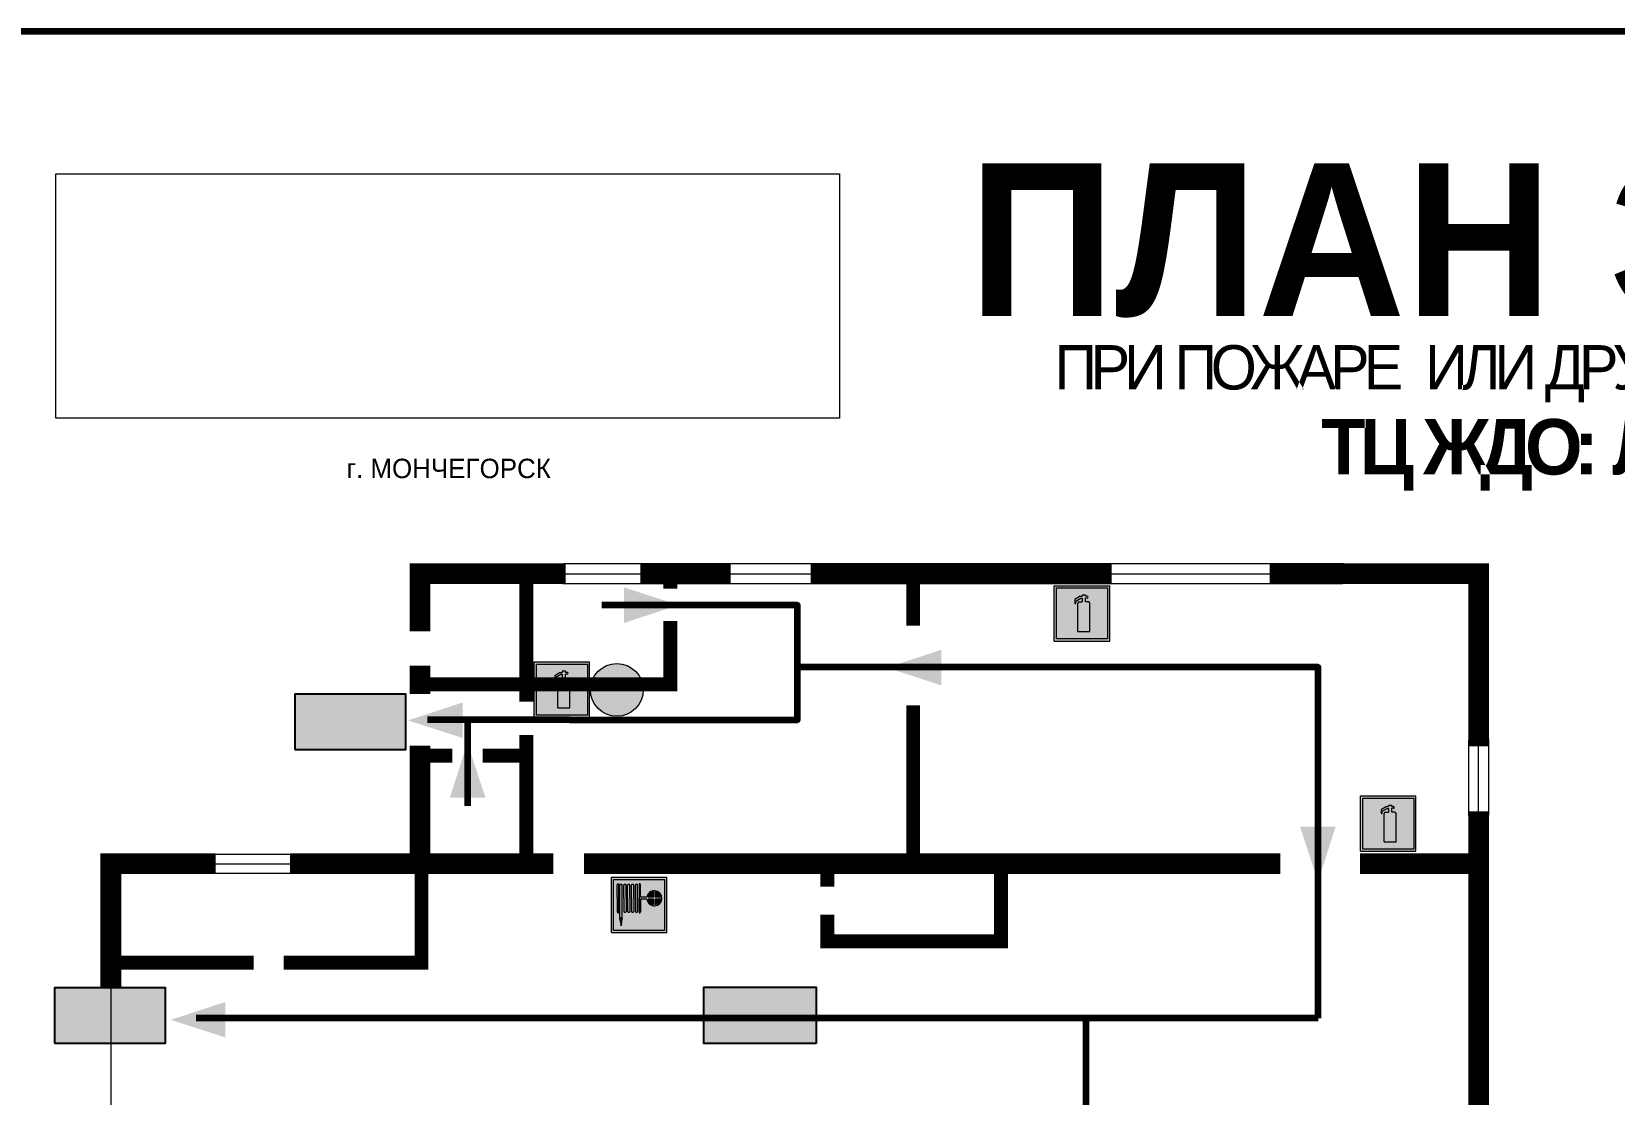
# Model space of a CAD drawing. Header units: millimetres. Extents: x 13114 to 67229, y 22859 to 38520.
# Drawn here: x 29993.2 to 30221.7, y 26097.2 to 26250.6 of the extents above; entities that cross this region are included whole.
import ezdxf

# ---------------------------------------------------------------- set-up
doc = ezdxf.new("R2010")
doc.units = ezdxf.units.MM
doc.layers.add('План_Штампы', color=7, linetype='Continuous')
doc.styles.add('обычный', font='arial.ttf')
picture_1 = doc.add_image_def('image1.jpg', size_in_pixel=(337, 105))

# ---------------------------------------------------------------- blocks, each defined once
blk = doc.blocks.new('A$C7B4425F7')
at = {"true_color": 0xffffff}
blk.add_hatch(color=7, dxfattribs=at).paths.add_polyline_path([(0, 0), (-16, 0), (-16, -8), (0, -8)])
h = blk.add_hatch(color=126)
h.paths.add_polyline_path([(-0.2, -0.2), (-15.8, -0.2), (-15.8, -7.8), (-0.2, -7.8)])
h.paths.add_polyline_path([(-11.76, -2.03), (-11.76, -3.66), (-11.17, -3.66, -0.568275), (-11.17, -6.18), (-12.58, -6.18), (-12.58, -2.03)], flags=16)
h.paths.add_polyline_path([(-13.33, -4.12, -0.495768), (-13.59, -6.18), (-15.03, -6.18), (-15.03, -2.03), (-13.59, -2.03, -0.487973)], flags=16)
h.paths.add_polyline_path([(-10.25, -2.03), (-9.48, -2.03), (-9.48, -6.18), (-10.25, -6.18)], flags=16)
h.paths.add_polyline_path([(-13.84, -3.69), (-14.24, -3.69), (-14.24, -3.03), (-13.9, -3.03, -0.692621)], flags=0)
h.paths.add_polyline_path([(-9.15, -2.03), (-8.4, -2.03), (-8.04, -3.07), (-7.68, -2.03), (-6.93, -2.03), (-7.64, -4.1), (-6.93, -6.18), (-7.68, -6.18), (-8.04, -5.14), (-8.4, -6.18), (-9.15, -6.18), (-8.44, -4.1)], flags=16)
h.paths.add_polyline_path([(-11.76, -4.46), (-11.42, -4.46, -0.692621), (-11.36, -5.12), (-11.76, -5.12)], flags=0)
h.paths.add_polyline_path([(-13.9, -5.2), (-14.24, -5.2), (-14.24, -4.55), (-13.84, -4.55, -0.708038)], flags=0)
edge = h.paths.add_edge_path(flags=16)
edge.add_ellipse((-5.51, -4.08), major_axis=(0, 2.05), ratio=0.586184, start_angle=0, end_angle=360)
edge = h.paths.add_edge_path(flags=0)
edge.add_ellipse((-5.51, -4.08), major_axis=(0, 1.14), ratio=0.454828, start_angle=0, end_angle=360)
h.paths.add_polyline_path([(-4.13, -4.96, 0.377264), (-3.48, -4.52, 0.0555), (-3.16, -2.03), (-1.66, -2.03), (-1.66, -4.96), (-0.96, -4.96), (-0.96, -7.01), (-1.75, -7.01), (-1.75, -6.18), (-3.3, -6.18), (-3.3, -7.02), (-4.13, -7.02)], flags=16)
h.paths.add_polyline_path([(-2.73, -2.91), (-2.28, -2.91), (-2.28, -4.96), (-3.05, -4.96, 0.079136)], flags=0)
at = {"color": 126}
blk.add_lwpolyline([(-16, -8), (0, -8), (0, 0), (-16, 0)], close=True, dxfattribs=at)
blk = doc.blocks.new('A$C37112FD5')
at = {"true_color": 0xf5f5ff}
h = blk.add_hatch(color=7, dxfattribs=at)
h.dxf.hatch_style = 1
h.paths.add_polyline_path([(12.8, -7.4), (0, -7.4), (0, -20.2), (12.8, -20.2)])
h.paths.add_polyline_path([(12.29, -7.91), (12.29, -19.69), (0.51, -19.69), (0.51, -7.91)], flags=16)
h.paths.add_polyline_path([(4.98, -9.04, -0.42597), (5.17, -9.22), (5.17, -12.25), (5.17, -15.29, -0.432244), (4.98, -15.47), (4.83, -15.47, -0.42597), (4.64, -15.29), (4.64, -12.25), (4.64, -9.22, -0.432244), (4.83, -9.04)], flags=0)
h.paths.add_polyline_path([(4.28, -9.22), (4.28, -12.25), (4.28, -15.29, -0.432244), (4.09, -15.47), (3.94, -15.47, -0.42597), (3.75, -15.29), (3.75, -12.25), (3.75, -9.22, -0.432244), (3.94, -9.04), (4.09, -9.04, -0.42597)], flags=0)
h.paths.add_polyline_path([(5.72, -9.04), (5.87, -9.04, -0.42597), (6.06, -9.22), (6.06, -12.25), (6.06, -15.29, -0.432244), (5.87, -15.47), (5.72, -15.47, -0.42597), (5.53, -15.29), (5.53, -12.25), (5.53, -9.22, -0.432244)], flags=0)
h.paths.add_polyline_path([(6.42, -8.9), (6.5, -8.9, -0.42597), (6.69, -9.08), (6.69, -12.03), (8.21, -12.03, -15.824349), (8.21, -12.47), (6.69, -12.47), (6.69, -15.42, -0.432244), (6.5, -15.6), (6.42, -15.6)], flags=0)
h.paths.add_polyline_path([(3.39, -9.22), (3.39, -12.25), (3.39, -15.29, -0.432244), (3.2, -15.47), (3.05, -15.47, -0.42597), (2.85, -15.29), (2.85, -12.25), (2.85, -9.22, -0.432244), (3.05, -9.04), (3.2, -9.04, -0.42597)], flags=0)
h.paths.add_polyline_path([(2.5, -9.22), (2.5, -16.71), (1.96, -16.71), (1.96, -9.22, -0.432244), (2.15, -9.04), (2.31, -9.04, -0.42597)], flags=0)
h.paths.add_polyline_path([(1.61, -8.9), (1.61, -15.6), (1.57, -15.6, -0.42597), (1.37, -15.42), (1.37, -12.03), (1.37, -9.09, -0.432244), (1.57, -8.9)], flags=0)
h.paths.add_polyline_path([(9.76, -10.81), (9.76, -12.03), (8.49, -12.03, -0.336371)], flags=0)
h.paths.add_polyline_path([(8.49, -12.47), (9.76, -12.47), (9.76, -13.7, -0.336371)], flags=0)
h.paths.add_polyline_path([(10.11, -10.81, -0.336371), (11.38, -12.03), (10.11, -12.03)], flags=0)
h.paths.add_polyline_path([(10.11, -12.47), (11.38, -12.47, -0.336371), (10.11, -13.7)], flags=0)
h.paths.add_polyline_path([(2.5, -16.84), (2.5, -17.05), (1.97, -17.05), (1.97, -16.84)], flags=0)
h.paths.add_polyline_path([(2.5, -17.24, -0.033778), (2.24, -18.6, -0.033778), (1.97, -17.24)], flags=0)
h = blk.add_hatch(color=242)
h.dxf.hatch_style = 1
h.paths.add_polyline_path([(12.29, -7.91), (0.51, -7.91), (0.51, -19.69), (12.29, -19.69)])
h.paths.add_polyline_path([(6.42, -15.6), (6.42, -8.9), (6.5, -8.9, -0.42597), (6.69, -9.08), (6.69, -12.03), (8.21, -12.03, -15.824349), (8.21, -12.47), (6.69, -12.47), (6.69, -15.42, -0.432244), (6.5, -15.6)], flags=16)
h.paths.add_polyline_path([(5.87, -15.47), (5.72, -15.47, -0.42597), (5.53, -15.29), (5.53, -12.25), (5.53, -9.22, -0.432244), (5.72, -9.04), (5.87, -9.04, -0.42597), (6.06, -9.22), (6.06, -12.25), (6.06, -15.29, -0.432244)], flags=16)
h.paths.add_polyline_path([(4.98, -15.47), (4.83, -15.47, -0.42597), (4.64, -15.29), (4.64, -12.25), (4.64, -9.22, -0.432244), (4.83, -9.04), (4.98, -9.04, -0.42597), (5.17, -9.22), (5.17, -12.25), (5.17, -15.29, -0.432244)], flags=16)
h.paths.add_polyline_path([(4.09, -15.47), (3.94, -15.47, -0.42597), (3.75, -15.29), (3.75, -12.25), (3.75, -9.22, -0.432244), (3.94, -9.04), (4.09, -9.04, -0.42597), (4.28, -9.22), (4.28, -12.25), (4.28, -15.29, -0.432244)], flags=16)
h.paths.add_polyline_path([(3.2, -15.47), (3.05, -15.47, -0.42597), (2.85, -15.29), (2.85, -12.25), (2.85, -9.22, -0.432244), (3.05, -9.04), (3.2, -9.04, -0.42597), (3.39, -9.22), (3.39, -12.25), (3.39, -15.29, -0.432244)], flags=16)
h.paths.add_polyline_path([(2.5, -17.05), (1.97, -17.05), (1.97, -16.84), (2.5, -16.84)], flags=16)
h.paths.add_polyline_path([(2.5, -17.24, -0.033778), (2.24, -18.6, -0.033778), (1.97, -17.24)], flags=16)
h.paths.add_polyline_path([(2.5, -16.71), (1.96, -16.71), (1.96, -9.22, -0.432244), (2.15, -9.04), (2.31, -9.04, -0.42597), (2.5, -9.22)], flags=16)
h.paths.add_polyline_path([(1.61, -15.6), (1.57, -15.6, -0.42597), (1.37, -15.42), (1.37, -12.03), (1.37, -9.09, -0.432244), (1.57, -8.9), (1.61, -8.9)], flags=16)
h.paths.add_polyline_path([(8.49, -12.47), (9.76, -12.47), (9.76, -13.7, -0.336371)], flags=0)
h.paths.add_polyline_path([(10.11, -13.7), (10.11, -12.47), (11.38, -12.47, -0.336371)], flags=0)
h.paths.add_polyline_path([(8.49, -12.03, -0.336371), (9.76, -10.81), (9.76, -12.03)], flags=0)
h.paths.add_polyline_path([(10.11, -12.03), (10.11, -10.81, -0.336371), (11.38, -12.03)], flags=0)
h = blk.add_hatch(color=7, dxfattribs=at)
h.dxf.hatch_style = 1
h.paths.add_polyline_path([(1.61, -8.9), (1.57, -8.9, 0.432244), (1.37, -9.09), (1.37, -12.03), (1.37, -15.42, 0.42597), (1.57, -15.6), (1.61, -15.6)])
h.paths.add_polyline_path([(2.5, -9.22, 0.42597), (2.31, -9.04), (2.15, -9.04, 0.432244), (1.96, -9.22), (1.96, -16.71), (2.5, -16.71)])
h.paths.add_polyline_path([(2.5, -16.84), (1.97, -16.84), (1.97, -17.05), (2.5, -17.05)])
h.paths.add_polyline_path([(2.5, -17.24), (1.97, -17.24, 0.033778), (2.24, -18.6, 0.033778)])
h.paths.add_polyline_path([(3.39, -12.25), (3.39, -9.22, 0.42597), (3.2, -9.04), (3.05, -9.04, 0.432244), (2.85, -9.22), (2.85, -12.25), (2.85, -15.29, 0.42597), (3.05, -15.47), (3.2, -15.47, 0.432244), (3.39, -15.29)])
h.paths.add_polyline_path([(4.28, -12.25), (4.28, -9.22, 0.42597), (4.09, -9.04), (3.94, -9.04, 0.432244), (3.75, -9.22), (3.75, -12.25), (3.75, -15.29, 0.42597), (3.94, -15.47), (4.09, -15.47, 0.432244), (4.28, -15.29)])
h.paths.add_polyline_path([(5.17, -12.25), (5.17, -9.22, 0.42597), (4.98, -9.04), (4.83, -9.04, 0.432244), (4.64, -9.22), (4.64, -12.25), (4.64, -15.29, 0.42597), (4.83, -15.47), (4.98, -15.47, 0.432244), (5.17, -15.29)])
h.paths.add_polyline_path([(6.06, -12.25), (6.06, -9.22, 0.42597), (5.87, -9.04), (5.72, -9.04, 0.432244), (5.53, -9.22), (5.53, -12.25), (5.53, -15.29, 0.42597), (5.72, -15.47), (5.87, -15.47, 0.432244), (6.06, -15.29)])
h.paths.add_polyline_path([(6.69, -12.47), (8.21, -12.47, 15.824349), (8.21, -12.03), (6.69, -12.03), (6.69, -9.08, 0.42597), (6.5, -8.9), (6.42, -8.9), (6.42, -15.6), (6.5, -15.6, 0.432244), (6.69, -15.42)])
h.paths.add_polyline_path([(8.49, -12.47), (9.76, -12.47), (9.76, -13.7, -0.336371)], flags=16)
h.paths.add_polyline_path([(8.49, -12.03, -0.336371), (9.76, -10.81), (9.76, -12.03)], flags=16)
h.paths.add_polyline_path([(10.11, -12.47), (11.38, -12.47, -0.336371), (10.11, -13.7)], flags=16)
h.paths.add_polyline_path([(10.11, -12.03), (10.11, -10.81, -0.336371), (11.38, -12.03)], flags=16)
h = blk.add_hatch(color=242)
h.dxf.hatch_style = 1
h.paths.add_polyline_path([(9.76, -10.81, 0.336371), (8.49, -12.03), (9.76, -12.03)])
h.paths.add_polyline_path([(10.11, -10.81), (10.11, -12.03), (11.38, -12.03, 0.336371)])
h.paths.add_polyline_path([(11.38, -12.47), (10.11, -12.47), (10.11, -13.7, 0.336371)])
h.paths.add_polyline_path([(9.76, -12.47), (8.49, -12.47, 0.336371), (9.76, -13.7)])
at = {"color": 242, "lineweight": 5}
for p, q in [((0, -20.2), (0, -7.4)), ((0, -7.4), (12.8, -7.4)), ((1.37, -12.03), (1.37, -9.08)), ((1.57, -8.9), (1.61, -8.9)), ((1.61, -8.9), (1.61, -15.6)), ((1.96, -16.71), (1.96, -9.22)), ((2.15, -9.04), (2.31, -9.04)), ((2.5, -16.71), (2.5, -9.22)), ((2.85, -12.25), (2.85, -9.22)), ((3.05, -9.04), (3.2, -9.04)), ((3.39, -12.25), (3.39, -9.22)), ((3.75, -12.25), (3.75, -9.22)), ((3.94, -9.04), (4.09, -9.04)), ((4.28, -12.25), (4.28, -9.22)), ((4.64, -12.25), (4.64, -9.22)), ((4.83, -9.04), (4.98, -9.04)), ((5.17, -12.25), (5.17, -9.22)), ((5.53, -12.25), (5.53, -9.22)), ((5.72, -9.04), (5.87, -9.04)), ((6.06, -12.25), (6.06, -9.22)), ((6.42, -8.9), (6.42, -15.6)), ((6.5, -8.9), (6.42, -8.9)), ((6.69, -12.03), (6.69, -9.08)), ((9.76, -10.81), (9.76, -12.03)), ((10.11, -10.81), (10.11, -12.03)), ((12.8, -20.2), (12.8, -7.4)), ((1.37, -12.03), (1.37, -15.42)), ((2.85, -12.25), (2.85, -15.29)), ((3.39, -12.25), (3.39, -15.29)), ((3.75, -12.25), (3.75, -15.29)), ((4.28, -12.25), (4.28, -15.29)), ((4.64, -12.25), (4.64, -15.29)), ((5.17, -12.25), (5.17, -15.29)), ((5.53, -12.25), (5.53, -15.29)), ((6.06, -12.25), (6.06, -15.29)), ((8.21, -12.03), (6.69, -12.03)), ((8.21, -12.47), (6.69, -12.47)), ((6.69, -12.47), (6.69, -15.42)), ((9.76, -12.03), (8.49, -12.03)), ((9.76, -12.47), (8.49, -12.47)), ((9.76, -12.47), (9.76, -13.7)), ((11.38, -12.03), (10.11, -12.03)), ((11.38, -12.47), (10.11, -12.47)), ((10.11, -12.47), (10.11, -13.7)), ((1.57, -15.6), (1.61, -15.6)), ((1.96, -16.71), (2.5, -16.71)), ((1.97, -16.84), (2.5, -16.84)), ((1.97, -17.05), (1.97, -16.84)), ((2.5, -17.05), (1.97, -17.05)), ((1.97, -17.24), (2.5, -17.24)), ((2.5, -16.84), (2.5, -17.05)), ((3.05, -15.47), (3.2, -15.47)), ((3.94, -15.47), (4.09, -15.47)), ((4.83, -15.47), (4.98, -15.47)), ((5.72, -15.47), (5.87, -15.47)), ((6.42, -15.6), (6.5, -15.6)), ((0, -20.2), (12.8, -20.2))]:
    blk.add_line(p, q, dxfattribs=at)
blk.add_lwpolyline([(0.51, -7.91), (12.29, -7.91), (12.29, -19.69), (0.51, -19.69)], close=True, dxfattribs=at)
for centre, radius, start, end in [((1.56, -9.09), 0.182, 87.1027, 180.6071), ((2.15, -9.22), 0.182, 87.1027, 180.6071), ((2.32, -9.22), 0.182, 359.3929, 92.8973), ((3.04, -9.22), 0.182, 87.1027, 180.6071), ((3.21, -9.22), 0.182, 359.3929, 92.8973), ((3.93, -9.22), 0.182, 87.1027, 180.6071), ((4.1, -9.22), 0.182, 359.3929, 92.8973), ((4.82, -9.22), 0.182, 87.1027, 180.6071), ((4.99, -9.22), 0.182, 359.3929, 92.8973), ((5.71, -9.22), 0.182, 87.1027, 180.6071), ((5.88, -9.22), 0.182, 359.3929, 92.8973), ((6.51, -9.09), 0.182, 359.3929, 92.8973), ((9.93, -12.25), 1.74, 187.2319, 172.7681), ((9.93, -12.25), 1.46, 96.9927, 171.3585), ((9.93, -12.25), 1.46, 8.6415, 83.0073), ((9.93, -12.25), 1.46, 188.6415, 263.0073), ((9.93, -12.25), 1.46, 276.9927, 351.3585), ((1.56, -15.42), 0.182, 179.3929, 272.8973), ((12.17, -15.98), 10.27, 187.041, 194.7793), ((-7.7, -15.98), 10.27, 345.2207, 352.959), ((3.04, -15.29), 0.182, 179.3929, 272.8973), ((3.21, -15.29), 0.182, 267.1027, 0.6071), ((3.93, -15.29), 0.182, 179.3929, 272.8973), ((4.1, -15.29), 0.182, 267.1027, 0.6071), ((4.82, -15.29), 0.182, 179.3929, 272.8973), ((4.99, -15.29), 0.182, 267.1027, 0.6071), ((5.71, -15.29), 0.182, 179.3929, 272.8973), ((5.88, -15.29), 0.182, 267.1027, 0.6071), ((6.51, -15.42), 0.182, 267.1027, 0.6071)]:
    blk.add_arc(centre, radius, start, end, dxfattribs=at)
blk = doc.blocks.new('A$C3AD82952')
at = {"true_color": 0xf5f5ff}
h = blk.add_hatch(color=7, dxfattribs=at)
h.dxf.hatch_style = 1
h.paths.add_polyline_path([(8.21, 8.73, 0.414214), (7.89, 9.05), (7.22, 9.05), (7.22, 9.92), (7.59, 9.92, 1), (7.57, 10.36), (7.22, 10.36), (7.22, 10.6), (6.43, 10.6), (6.43, 10.36), (6.01, 10.36), (4.74, 9.59), (4.74, 8.69), (4.98, 8.73), (4.98, 9.26), (6.12, 9.91), (6.43, 9.91), (6.43, 9.05), (5.76, 9.05, 0.414214), (5.44, 8.73), (5.44, 2.2), (8.21, 2.2)], flags=0)
h.paths.add_polyline_path([(12.8, 12.8), (0, 12.8), (0, 0), (12.8, 0)])
h.paths.add_polyline_path([(0.51, 12.29), (12.29, 12.29), (12.29, 0.51), (0.51, 0.51)], flags=16)
h.paths.add_polyline_path([(4.74, 9.59), (6.01, 10.36), (6.43, 10.36), (6.43, 10.6), (7.22, 10.6), (7.22, 10.36), (7.59, 10.36, -0.94586), (7.59, 9.92), (7.22, 9.92), (7.22, 9.05), (7.89, 9.05, -0.414214), (8.21, 8.73), (8.21, 2.2), (5.44, 2.2), (5.44, 8.73, -0.414214), (5.76, 9.05), (6.43, 9.05), (6.43, 9.91), (6.12, 9.91), (4.98, 9.26), (4.98, 8.73), (4.74, 8.69)], flags=0)
h = blk.add_hatch(color=242)
h.dxf.hatch_style = 1
h.paths.add_polyline_path([(12.29, 12.29), (0.51, 12.29), (0.51, 0.51), (12.29, 0.51)])
h.paths.add_polyline_path([(4.74, 8.69), (4.74, 9.59), (6.01, 10.36), (6.43, 10.36), (6.43, 10.6), (7.22, 10.6), (7.22, 10.36), (7.59, 10.36, -0.94586), (7.59, 9.92), (7.22, 9.92), (7.22, 9.05), (7.89, 9.05, -0.414214), (8.21, 8.73), (8.21, 2.2), (5.44, 2.2), (5.44, 8.73, -0.414214), (5.76, 9.05), (6.43, 9.05), (6.43, 9.91), (6.12, 9.91), (4.98, 9.26), (4.98, 8.73)], flags=16)
h = blk.add_hatch(color=7, dxfattribs=at)
h.dxf.hatch_style = 1
h.paths.add_polyline_path([(8.21, 8.73, 0.414214), (7.89, 9.05), (7.22, 9.05), (7.22, 9.92), (7.59, 9.92, 1), (7.57, 10.36), (7.22, 10.36), (7.22, 10.6), (6.43, 10.6), (6.43, 10.36), (6.01, 10.36), (4.74, 9.59), (4.74, 8.69), (4.98, 8.73), (4.98, 9.26), (6.12, 9.91), (6.43, 9.91), (6.43, 9.05), (5.76, 9.05, 0.414214), (5.44, 8.73), (5.44, 2.2), (8.21, 2.2)])
at = {"color": 242, "lineweight": 5}
for p, q in [((0, 0), (0, 12.8)), ((0, 12.8), (12.8, 12.8)), ((12.8, 0), (12.8, 12.8)), ((6.01, 10.36), (4.74, 9.59)), ((4.74, 9.59), (4.74, 8.69)), ((4.74, 8.69), (4.98, 8.73)), ((4.98, 9.26), (6.12, 9.91)), ((4.98, 8.73), (4.98, 9.26)), ((5.44, 2.2), (5.44, 8.73)), ((5.76, 9.05), (6.43, 9.05)), ((6.01, 10.36), (6.43, 10.36)), ((6.12, 9.91), (6.43, 9.91)), ((7.22, 10.6), (6.43, 10.6)), ((6.43, 10.6), (6.43, 10.36)), ((6.43, 9.91), (6.43, 9.05)), ((7.22, 10.36), (7.22, 10.6)), ((7.59, 10.36), (7.22, 10.36)), ((7.22, 9.05), (7.22, 9.92)), ((7.59, 9.92), (7.22, 9.92)), ((7.89, 9.05), (7.22, 9.05)), ((8.21, 2.2), (8.21, 8.73)), ((0, 0), (12.8, 0)), ((5.44, 2.2), (8.21, 2.2))]:
    blk.add_line(p, q, dxfattribs=at)
blk.add_lwpolyline([(0.51, 12.29), (12.29, 12.29), (12.29, 0.51), (0.51, 0.51)], close=True, dxfattribs=at)
for centre, radius, start, end in [((5.76, 8.73), 0.32, 90, 180), ((7.58, 10.14), 0.223, 273.1875, 86.8125), ((7.89, 8.73), 0.32, 0, 90)]:
    blk.add_arc(centre, radius, start, end, dxfattribs=at)
blk = doc.blocks.new('A$C32E8229D')
at = {"true_color": 0xffffff}
blk.add_hatch(color=7, dxfattribs=at).paths.add_polyline_path([(0, 0), (0, -8), (16, -8), (16, 0)])
h = blk.add_hatch(color=126)
h.paths.add_polyline_path([(0.2, -0.2), (15.8, -0.2), (15.8, -7.8), (0.2, -7.8)])
h.paths.add_polyline_path([(13.49, -2.05), (12.08, -2.05), (11.37, -2.63, 0.162397), (11.29, -2.84), (11.29, -3.63), (10.35, -3.63), (10.35, -4.05), (11.68, -4.05), (11.68, -3.48), (12.26, -4.28), (11.29, -5.1), (11.29, -6.78), (11.85, -6.78), (11.85, -5.44), (12.8, -4.64), (12.8, -5.94), (14.46, -5.94), (14.46, -5.39), (13.45, -5.39), (13.45, -3.97), (12.46, -2.59), (13.15, -2.59), (13.69, -3.34), (14.18, -3)], flags=16)
h.paths.add_polyline_path([(10.74, -1.82, 1), (11.8, -1.82, 1)], flags=16)
h.paths.add_polyline_path([(9.39, -3.59), (5.99, -3.59), (6.56, -3.03), (5.91, -3.03), (5.1, -3.83), (5.91, -4.64), (6.56, -4.64), (5.99, -4.09), (9.39, -4.09)], flags=16)
h.paths.add_polyline_path([(4.29, -1.08), (1.72, -1.08), (1.72, -6.6), (4.29, -6.6)], flags=16)
at = {"color": 126}
blk.add_lwpolyline([(16, -8), (0, -8), (0, 0), (16, 0)], close=True, dxfattribs=at)
blk = doc.blocks.new('A$C7B8C2D5B')
at = {"lineweight": 0}
h = blk.add_hatch(color=5, dxfattribs=at)
h.dxf.hatch_style = 1
h.paths.add_polyline_path([(1.4, -3.02, 1), (-2.11, -3.02, 1)])
at = {"color": 5, "lineweight": 0}
blk.add_circle((-0.36, -3.02), 1.75, dxfattribs=at)

msp = doc.modelspace()

# ---------------------------------------------------------------- linework, layer by layer
at = {"color": 6, "lineweight": 100}
msp.add_lwpolyline([(29971.38, 25855.56), (30571.38, 25855.56), (30571.38, 26250.56), (29971.38, 26250.56)], close=True, dxfattribs=at)
at = {"lineweight": 100}
for points, const_width in [([(30049.28, 26163.98), (30049.28, 26172.32), (30070.34, 26172.32)], 3), ([(30064.64, 26153.85), (30064.64, 26172.32)], 2), ([(30081.12, 26172.32), (30094.15, 26172.32)], 3), ([(30085.42, 26172.32), (30085.42, 26170.15)], 2), ([(30105.69, 26172.32), (30149.11, 26172.32)], 3), ([(30120.48, 26171.91), (30120.48, 26164.82)], 2), ([(30171.91, 26172.32), (30202.08, 26172.32), (30202.08, 26147.42)], 3), ([(30049.28, 26156.35), (30085.42, 26156.35), (30085.42, 26165.51)], 2), ([(30049.28, 26154.96), (30049.28, 26159.04)], 3), ([(30120.48, 26153.33), (30120.48, 26129.2)], 2), ([(30030.55, 26130.46), (30049.28, 26130.46), (30049.28, 26147.47)], 3), ([(30064.64, 26130.46), (30064.64, 26149.04)], 2), ([(30049.28, 26146.04), (30053.98, 26146.04)], 2), ([(30064.64, 26146.04), (30058.33, 26146.04)], 2), ([(30202.08, 26138), (30202.08, 26070.81), (30216.76, 26070.81)], 3), ([(30004.67, 26112.6), (30004.67, 26130.46), (30019.82, 26130.46)], 3), ([(30049.28, 26130.46), (30068.53, 26130.46)], 3), ([(30072.98, 26130.46), (30173.47, 26130.46)], 3), ([(30202.08, 26130.46), (30184.97, 26130.46)], 3)]:
    msp.add_lwpolyline(points, dxfattribs=dict(at, const_width=const_width))
at = {"lineweight": 0}
for points in [[(30070.07, 26173.77), (30182.6, 26173.77)], [(30070.34, 26172.32), (30182.87, 26172.32)], [(30069.9, 26170.88), (30182.43, 26170.88)], [(30202.08, 26138), (30202.08, 26148.99)], [(30200.68, 26137.34), (30200.68, 26148.33)], [(30203.54, 26137.47), (30203.54, 26148.46)], [(30018.9, 26131.85), (30033.05, 26131.85)], [(30017.82, 26129.07), (30031.97, 26129.07)], [(30019.82, 26130.46), (30033.97, 26130.46)], [(30004.67, 26112.6), (30004.67, 26087.95)]]:
    msp.add_lwpolyline(points, dxfattribs=at)
at = {"color": 126, "lineweight": 100, "true_color": 0x008754}
for points in [[(30070.87, 26151.21), (30103.79, 26151.21), (30103.79, 26167.79), (30075.53, 26167.79)], [(30178.91, 26108.18), (30178.91, 26158.82), (30103.79, 26158.82)], [(30070.87, 26151.21), (30070.87, 26151.21), (30050.38, 26151.21)], [(30056.13, 26151.21), (30056.13, 26138.83)], [(30178.91, 26108.18), (30016.97, 26108.18)], [(30145.43, 26067.94), (30145.43, 26108.18)]]:
    msp.add_lwpolyline(points, dxfattribs=at)
at = {"lineweight": 0, "const_width": 2}
for points in [[(30029.64, 26116.16), (30049.52, 26116.16), (30049.52, 26130.13)], [(30108.1, 26130.33), (30108.1, 26127.16)], [(30108.1, 26123.09), (30108.1, 26119.24), (30133.16, 26119.24), (30133.16, 26130.18)], [(30004.94, 26116.16), (30025.3, 26116.16)]]:
    msp.add_lwpolyline(points, dxfattribs=at)
at = {"layer": 'План_Штампы', "color": 126, "true_color": 0x008754}
for points in [[(30078.74, 26165.2), (30078.75, 26170.33), (30086.63, 26167.79)], [(30124.56, 26161.34), (30124.54, 26156.2), (30116.67, 26158.75)], [(30055.46, 26153.73), (30055.45, 26148.6), (30047.57, 26151.14)], [(30058.74, 26139.99), (30053.6, 26140), (30056.15, 26147.88)], [(30176.31, 26135.8), (30181.45, 26135.78), (30178.9, 26127.9)], [(30021.21, 26110.51), (30021.19, 26105.38), (30013.32, 26107.92)]]:
    msp.add_solid(points, dxfattribs=at)

# ---------------------------------------------------------------- block references
for name, p, xscale, yscale, zscale in [('A$C3AD82952', (30140.84, 26162.58), 0.625, 0.625, 0.625), ('A$C3AD82952', (30065.78, 26151.6), 0.625, 0.625, 0.625), ('A$C7B8C2D5B', (30078.49, 26162.12), 2.177419353276491, 2.177419353276491, 2.177419353276491), ('A$C3AD82952', (30185.04, 26132.25), 0.625, 0.625, 0.625), ('A$C37112FD5', (30076.92, 26133.13), 0.6249984004534781, 0.6249984004534781, 0.6249984004534781)]:
    msp.add_blockref(name, p, dxfattribs=dict(xscale=xscale, yscale=yscale, zscale=zscale))
at = {"layer": 'План_Штампы'}
for p in [(30047.25, 26154.92), (30012.54, 26112.54)]:
    msp.add_blockref('A$C7B4425F7', p, dxfattribs=at)
at = {"layer": 'План_Штампы', "color": 126, "true_color": 0x008754, "xscale": 1.012510887696, "yscale": 1.012510887696, "zscale": 1.012510887696, "rotation": 359.9978653237144}
msp.add_blockref('A$C32E8229D', (30090.27, 26112.62), dxfattribs=at)

# ---------------------------------------------------------------- texts
at = {"lineweight": 0, "style": 'обычный'}
for s, insert, char_height, width, attachment_point in [('{\\fProxima Nova Rg|b1|i0|c204|p2;ПЛАН ЭВАКУАЦИИ}', (30128.47, 26231.53), 22, 493.8901, 1), ('\\pi-8.4,l8.4,t8.4;{\\fProxima Nova Rg|b0|i0|c204|p2;г. МОНЧЕГОРСК\\H1.1997x; }', (30053.44, 26187.49), 2.8, 126.6484, 5)]:
    msp.add_mtext(s, dxfattribs=dict(at, insert=insert, char_height=char_height, width=width, attachment_point=attachment_point))
at = {"color": 0, "lineweight": 0, "insert": (30278.33, 26205.48), "char_height": 8, "width": 449.2158, "attachment_point": 5, "style": 'обычный'}
msp.add_mtext('{\\fArial Black|b1|i0|c204|p34;\\H2x;\\T0.85;  \\fArial Narrow|b0|i0|c204|p34;\\H0.8x;\\W0.9;\\P\\fProxima Nova Rg|b0|i0|c204|p2;\\H0.5x;\\W1;\\C256;ПРИ ПОЖАРЕ  ИЛИ ДРУГИХ ЧРЕЗВЫЧАЙНЫХ СИТУАЦИЯХ  ИЗ ПОМЕЩЕНИЙ \\fProxima Nova Rg|b1|i0|c204|p2;\\H1.25x;\\PТЦ ЖДО: ЛОКОМОТИВНОГО ДЕПО   1 ЭТАЖ}', dxfattribs=at)

# ---------------------------------------------------------------- pictures from other files: only their frames are drawn
at = {"color": 7, "lineweight": 0, "true_color": 0xf5f5ff}
image = msp.add_image(picture_1, insert=(29996.75, 26194.77), size_in_units=(113.11, 35.24), dxfattribs=at)
image.dxf.flags = 7

doc.saveas('drawing.dxf')
